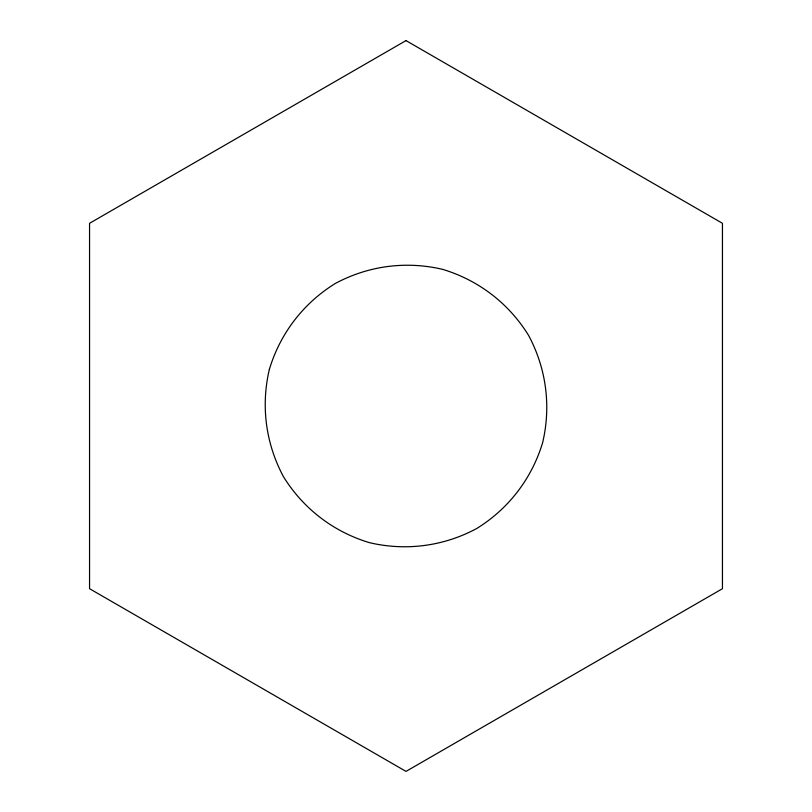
<?xml version="1.0" encoding="UTF-8"?>
<svg xmlns="http://www.w3.org/2000/svg" width="812" height="812" viewBox="0 0 812 812"><rect width="100%" height="100%" fill="white"/><g stroke="black" fill="none" stroke-linecap="round" stroke-linejoin="round"><path stroke-width="1.22" d="M269.351 369.389C260.753 405.97 265.717 443.626 283.489 476.735C303.272 508.677 333.407 531.799 369.389 542.649C405.97 551.246 443.626 546.283 476.735 528.51C508.677 508.728 531.799 478.593 542.649 442.611C551.246 406.03 546.283 368.374 528.51 335.265C508.728 303.323 478.593 280.201 442.611 269.351C406.03 260.753 368.374 265.717 335.265 283.489C303.323 303.272 280.201 333.407 269.351 369.389M406 40.6L89.553 223.3L89.553 588.7L406 771.4L722.447 588.7L722.447 223.3L406 40.6"/></g></svg>
